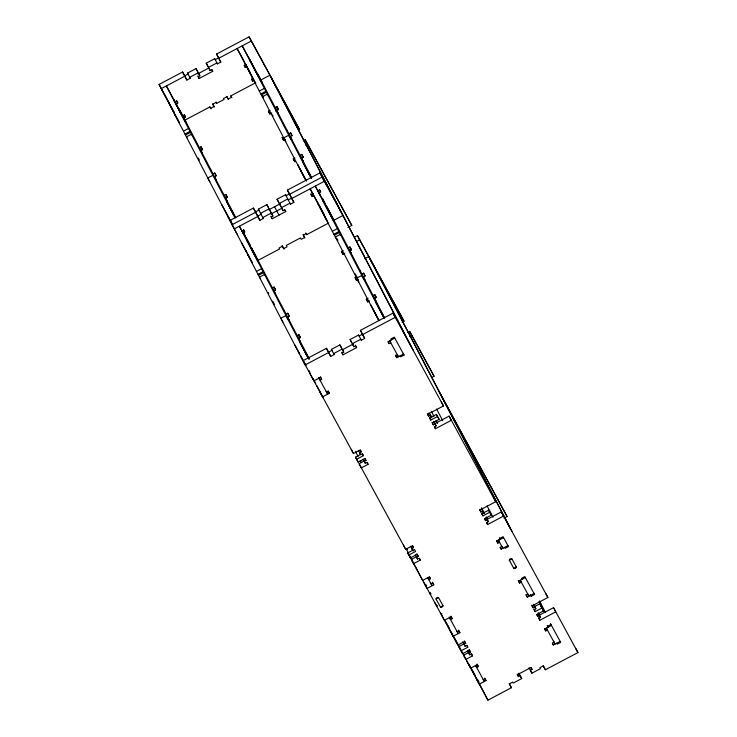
<?xml version="1.0" encoding="UTF-8"?>
<svg xmlns="http://www.w3.org/2000/svg" width="737" height="737" viewBox="0 0 737 737"><rect width="100%" height="100%" fill="white"/><g stroke="black" fill="none" stroke-linecap="round" stroke-linejoin="round"><path stroke-width="1.11" d="M341.563 347.938L339.904 344.907L331.41 349.393L334.128 354.561L330.729 356.358L328.647 352.526L305.146 364.944L159.081 84.423L182.573 72.005L184.665 75.837L188.055 74.041L187.539 73.083L196.024 68.596L197.682 71.627M196.024 68.596L199.874 75.837L198.17 76.74L199.128 78.49L212.717 71.314L211.759 69.554L210.063 70.448L208.405 67.417L216.899 62.931L217.424 63.889L220.814 62.092L216.54 54.059L249.088 36.85L299.581 129.648L249.088 36.85M210.063 70.448L206.222 63.216L214.707 58.72L215.232 59.679L218.631 57.882L216.54 54.059M251.28 41.06L218.732 58.26L220.814 62.092M197.912 73.774L208.589 68.126M169.971 104.599L161.274 88.633L184.766 76.215L186.857 80.047L190.247 78.251L187.539 73.083M174.826 102.028L176.769 101.006L177.81 102.922L176.115 103.816L173.923 99.615L177.23 105.677M245.836 64.497L244.131 65.4L245.181 67.316L246.877 66.413L250.184 72.484M176.115 103.816L182.73 115.949L184.425 115.055L185.466 116.971L183.531 117.994M253.491 78.546L251.787 79.449L252.837 81.365L251.52 78.831M184.987 120.103L209.898 106.929L210.939 108.846M214.338 107.058L212.772 104.184L216.171 102.388L216.687 103.346L224.048 99.458L223.532 98.5L226.922 96.704L228.488 99.578M226.812 96.427L228.175 99.062L231.575 97.266L230.847 95.865L255.748 82.701M260.843 80.001L269.908 75.22L411.587 347.32M183.421 131.177L188.515 128.487L235.02 217.784M244.242 61.586L237.13 48.541L259.286 91.084L264.38 88.394L310.876 177.691M184.987 134.051L190.091 131.361M260.852 93.958L265.946 91.259M185.512 135.009L190.607 132.319M259.286 91.084L261.368 94.916L266.462 92.217M200.915 150.56L202.62 149.657L201.054 146.783L199.349 147.686L202.38 153.36M271.815 112.954L269.88 113.986L268.415 111.176L270.12 110.283M276.909 106.69L275.214 107.593L276.78 110.458L278.475 109.564L276.909 106.69L278.374 109.5L275.537 110.992M200.575 150.615L202.509 149.593L201.054 146.783M212.744 173.996L214.688 172.965L216.254 175.839L214.31 176.871M288.655 133.867L290.544 132.872L292.11 135.746M212.975 175.305L207.77 177.93L209.861 181.763M305.781 180.381L283.625 137.837L288.83 135.212L289.346 136.17M285.21 139.265L283.515 140.168L282.05 137.358L283.616 140.233M303.239 140.85L305.219 139.809L351.798 225.421L347.836 227.512M305.431 145.06L307.412 144.01L351.798 225.421M225.402 198.308L227.447 197.35L225.881 194.476L224.186 195.369L227.217 201.054M294.708 161.67L293.252 158.87L294.947 157.967M301.313 158.179L303.303 157.248L301.737 154.383L300.042 155.277L303.073 160.952M268.526 207.677L266.868 204.646L258.383 209.133L258.899 210.091L255.509 211.888L253.417 208.055L229.926 220.474L232.533 225.264M266.868 204.646L272.911 216.098L271.207 216.991L272.165 218.751L285.753 211.565L284.795 209.815L283.1 210.708L281.442 207.677L289.936 203.191L290.461 204.149L293.851 202.353L287.384 190.109L319.932 172.9L338.559 207.06M283.1 210.708L277.057 199.266L285.551 194.771L286.076 195.729L289.475 193.942L287.384 190.109M268.756 209.824L280.401 203.67M234.302 228.894L257.803 216.475L259.885 220.308L263.284 218.511L258.383 209.133M270.949 214.034L281.617 208.387M241.773 231.114L243.707 230.091L244.758 232.008L243.053 232.901L239.405 226.204L286.002 315.565L280.806 318.191L282.897 322.023M312.967 193.49L311.078 194.485L312.12 196.401L313.815 195.498L323.976 214.135M317.684 190.994L319.563 189.999L320.613 191.915L318.909 192.808L317.536 190.257M304.925 238.033L303.358 235.167L306.187 233.666L306.712 234.624L328.785 222.952M256.458 271.437L261.552 268.747M312.46 193.076L313.501 194.992L310.166 188.801L332.313 231.344L337.408 228.645L383.913 317.951M258.024 274.311L263.118 271.621M333.879 234.219L338.974 231.519M258.549 275.269L263.643 272.579M332.313 231.344L334.405 235.177L339.499 232.477M354.469 237.148L357.445 235.582L404.014 321.194L402.034 322.244M356.662 241.358L359.628 239.792L404.014 321.194M275.131 288.959L274.09 287.043L272.386 287.946L275.417 293.621M344.796 253.242L342.917 254.247L341.452 251.437L343.147 250.543M349.808 250.718L351.512 249.825L349.946 246.95L348.242 247.844L351.273 253.528M273.602 290.875L275.546 289.853L274.09 287.043M349.513 250.755L351.402 249.751L349.946 246.95M273.952 290.82L275.656 289.917M364.741 258.678L368.767 256.55L510.455 528.65M285.781 314.257L287.716 313.225L289.282 316.099L287.347 317.122M358.246 279.526L356.542 280.428L355.087 277.619L356.975 276.624M361.692 274.127L363.581 273.132L365.147 276.007M378.818 320.641L356.662 278.098L361.867 275.472M384.732 317.923L363.341 276.836L365.036 275.933L363.581 273.132M298.439 338.559L300.484 337.61L298.918 334.736L297.223 335.63L298.789 338.504M369.633 300.936L367.745 301.93L366.28 299.13L367.984 298.227M374.35 298.439L376.34 297.508L374.774 294.634L373.079 295.537L374.645 298.411M331.41 349.393L331.936 350.351L328.536 352.148L326.454 348.315L302.962 360.734L353.447 453.531L360.246 449.938L361.287 451.855L359.592 452.758L360.633 454.674L362.337 453.771L363.378 455.687L356.588 459.28L355.492 457.18L360.586 454.48M364.262 337.564L360.421 330.36L392.968 313.161L443.462 405.958L427.607 414.332L428.658 416.248L430.353 415.355L431.394 417.271L429.699 418.165L430.74 420.081L437.538 416.488L436.442 414.387L431.348 417.078L430.251 414.977L431.818 417.851M339.904 344.907L343.755 352.148L342.051 353.041L343.009 354.801L356.597 347.624L355.639 345.865L353.944 346.758L350.093 339.517L358.587 335.031L359.112 335.989L362.503 334.193L360.421 330.36M342.76 349.568L353.438 343.921M353.944 346.758L352.286 343.728L360.78 339.241L361.305 340.199L364.695 338.403L362.613 334.57L395.161 317.371L392.968 313.161M394.802 338.117L388.012 341.71L389.053 343.626L390.757 342.723L389.882 341.047M407.681 332.396L409.661 331.355L431.854 372.056L434.038 376.266L432.011 377.344M320.374 376.708L321.691 379.233L319.996 380.126L318.679 377.602M409.864 336.606L411.845 335.565L434.038 376.266M326.602 392.259L328.306 391.365L329.347 393.272L322.557 396.865L319.637 391.255M389.707 340.807L398.413 356.772L397.436 354.902L395.668 355.759L396.718 357.666L403.507 354.082M403.157 353.355L404.033 355.041L400.633 356.837L400.108 355.879M355.492 457.18L358.154 462.154L364.944 458.561L365.985 460.478L364.29 461.371L365.331 463.287L367.035 462.394L368.076 464.31L361.287 467.903L359.094 463.693L364.916 460.616M438.008 417.262L439.105 419.362L432.306 422.955L433.356 424.871L435.051 423.978L436.092 425.885L434.397 426.787L435.438 428.704L451.293 420.32L449.1 416.119L434.24 423.968M359.094 463.693L405.672 549.305L412.462 545.721L413.503 547.628L411.808 548.531L412.849 550.447L414.553 549.544L415.594 551.46L408.805 555.053L407.708 552.953L412.803 550.253M493.486 497.521L495.679 501.731L479.824 510.105L480.874 512.022L482.569 511.128L483.61 513.044L481.915 513.938L482.956 515.854L489.755 512.261L488.659 510.161L483.564 512.851M407.561 549.222L406.713 549.664L406.188 548.706L408.86 553.975M407.708 552.953L410.371 557.927L417.16 554.335L418.201 556.251L416.506 557.154L417.547 559.061L419.252 558.167L420.293 560.083L413.503 563.676L411.31 559.466L417.133 556.389M490.225 513.035L491.321 515.135L484.522 518.728L485.572 520.644L487.268 519.751L488.318 521.658L486.613 522.561L487.664 524.477L503.509 516.093L501.317 511.893L486.457 519.742M504.025 518.139L507.074 516.526L438.985 391.264M503.592 537.642L496.793 541.234L497.844 543.151L499.539 542.257L498.221 539.733M429.597 577.071L430.472 578.757L428.777 579.66L427.902 577.974M425.958 584.275L425.111 584.717L425.848 586.118L426.695 585.675M431.044 583.805L432.739 582.912L433.78 584.828L426.99 588.412L424.07 582.801M498.498 540.341L502.846 548.319L501.869 546.449L500.101 547.305L501.151 549.212L507.94 545.629M430.399 592.41L429.551 592.861L430.279 594.262L431.127 593.81M436.064 599.043L438.616 597.698L442.965 605.676A1.437 0.82 -27.5 0 1 442.08 607.067A1.437 0.82 -27.5 0 1 440.413 607.021L436.064 599.043A1.437 0.82 -27.5 0 1 436.949 597.652A1.437 0.82 -27.5 0 1 438.616 597.689M509.378 560.295L511.92 558.941L516.278 566.928A1.437 0.82 -27.5 0 1 515.393 568.319A1.437 0.82 -27.5 0 1 513.726 568.273L509.378 560.295A1.437 0.82 -27.5 0 1 510.253 558.904A1.437 0.82 -27.5 0 1 511.92 558.941M437.575 605.63L436.719 606.072L435.991 604.672M440.413 607.021L442.965 605.676M513.726 568.273L516.278 566.928M442.007 613.764L441.159 614.216L440.431 612.816M525.352 577.55L518.553 581.143L519.603 583.059L521.299 582.156L520.423 580.48M450.915 616.141L452.232 618.665L450.537 619.559L449.22 617.035M457.152 631.692L458.847 630.798L459.888 632.714L453.098 636.298L450.178 630.688M527.913 594.289L526.209 595.192L527.259 597.099L534.049 593.515M530.658 595.312L531.174 596.27L534.574 594.473L533.699 592.788M411.31 559.466L457.889 645.078L464.678 641.494L465.72 643.401L464.024 644.304L465.065 646.22L466.77 645.317L467.811 647.233L461.021 650.826L462.587 653.701L469.377 650.108L470.418 652.024L468.723 652.927L467.405 650.393M545.702 593.294L547.895 597.504L532.04 605.878L533.091 607.795L534.786 606.901L535.836 608.817L534.132 609.711L535.182 611.627L541.971 608.034L543.538 610.909L536.748 614.501L537.789 616.418L539.484 615.524L540.534 617.44L538.83 618.334L539.88 620.25L555.726 611.867L553.533 607.666L538.673 615.515M462.587 653.701L458.829 646.616L464.651 643.539M533.957 606.91L539.779 603.833L543.538 610.909M469.349 652.162L463.527 655.239L465.72 659.449L472.509 655.856L471.201 653.332M468.723 652.927L469.773 654.834L471.468 653.94L472.509 655.856M477.023 664.028L478.341 666.552L476.646 667.446L475.77 665.769M550.484 623.566L551.46 625.437L544.661 629.029L545.712 630.946L547.407 630.043L546.532 628.366M477.327 680.491L478.184 680.048M478.064 681.9L478.912 681.449M483.26 679.578L484.955 678.685L485.996 680.601L479.207 684.185L476.728 679.422M554.021 642.176L552.326 643.079L553.367 644.995L560.157 641.402M575.726 648.367L577.919 652.577L545.371 669.776L543.28 665.944L539.88 667.74L540.405 668.699L531.911 673.194L530.345 670.32L532.05 669.417L530.999 667.501L517.42 674.687L518.461 676.603L520.156 675.7L521.722 678.574L513.238 683.061L512.712 682.103L509.313 683.899L511.404 687.732L487.912 700.15L457.613 643.696M448.658 627.021L448.179 626.155L448.547 626.957M441.177 395.474L507.074 516.526M449.1 416.119L495.679 501.731M501.317 511.893L547.895 597.504M553.533 607.666L577.919 652.577M262.418 82.876L257.434 73.562M250.746 61.899L249.705 59.983L258.991 77.468M251.474 63.299L260.769 80.784L259.719 78.868M276.154 109.435L278.236 113.268M267.927 95.027L267.402 94.069L262.308 96.759L262.833 97.717M286.859 130.007L287.384 130.965M291.87 139.45L260.677 79.688M302.446 159.929L302.962 160.887M288.72 135.147L290.811 138.971M303.819 163.826L302.778 161.91L311.539 178.428M304.547 165.226L311.18 177.608M317.739 190.275L320.411 195.176M322.069 198.41L325.275 204.287M326.344 206.249L331.687 216.052M316.827 188.976L315.261 186.102L337.408 228.645M317.555 190.376L318.596 192.293M318.909 192.808L333.879 220.262L342.935 215.48L322.124 177.11L289.577 194.31L291.659 198.142L288.268 199.939L287.743 198.981L279.249 203.467L280.908 206.507M323.783 202.159L322.742 200.243L332.028 217.719M324.51 203.559L333.806 221.045L332.755 219.129M350.646 252.496L351.171 253.454M340.964 235.287L340.439 234.329L335.344 237.019L335.869 237.977M359.896 270.267L360.421 271.225M363.442 276.9L326.684 206.314M363.341 276.836L364.907 279.71M374.018 297.38L376.1 301.212M361.756 275.398L363.848 279.231M540.967 603.971L541.492 604.93M376.856 304.077L375.806 302.161L384.051 317.73M377.584 305.487L384.217 317.859M245.513 63.99L246.563 65.906L245.587 64.036M245.651 64.589L244.61 62.682L253.897 80.158M246.379 65.998L249.511 71.738L248.784 70.337M404.033 355.041L394.286 337.159L390.886 338.956L391.411 339.914M436.442 414.387L439.105 419.362M488.659 510.161L491.321 515.135M534.574 594.473L524.827 576.592L521.428 578.388L521.953 579.346M254.624 81.558L255.675 83.474L251.953 76.335M272.515 114.935L273.04 115.893M283.625 137.837L285.716 141.67L284.252 138.86M298.725 166.516L297.684 164.6L306.445 181.118M268.415 111.176L269.982 114.051M299.977 168.874L306.085 180.298M318.688 204.849L317.647 202.933L326.933 220.418M319.416 206.259L327.661 221.819M293.252 158.87L294.818 161.744M504.55 547.425L505.066 548.383L508.466 546.587L503.067 536.683L499.668 538.48L500.193 539.438L499.317 537.761M556.767 643.198L557.283 644.156L560.682 642.36L550.935 624.479L547.536 626.275L548.061 627.233L547.186 625.547M356.662 278.098L358.753 281.93L357.288 279.12M371.761 306.776L370.711 304.86L378.956 320.42M372.489 308.177L379.122 320.558M341.452 251.437L343.018 254.311M482.468 510.75L484.034 513.625M520.258 580.24L528.954 596.205L527.987 594.335M546.366 628.127L555.062 644.092L553.607 641.291M355.087 277.619L356.653 280.493M366.28 299.13L367.855 301.995M293.851 202.353L291.769 198.52L324.317 181.32L319.932 172.9M230.847 95.865L231.888 97.781M206.222 63.216L207.871 66.247M277.057 199.266L278.715 202.297M350.093 339.517L351.752 342.558M199.874 75.837L198.216 72.806L189.731 77.293L190.247 78.251M270.719 211.888L269.06 208.857L260.576 213.343L261.091 214.301L257.692 216.098L255.61 212.265L232.118 224.684L237.646 235.085M272.911 216.098L271.253 213.067L262.759 217.553L263.284 218.511M343.755 352.148L342.097 349.117L333.603 353.603L334.128 354.561M283.975 249.106L282.409 246.232L279.019 248.028L279.535 248.986L258.024 260.354L243.053 232.901M178.317 107.676L186.553 122.968M174.024 99.983L166.369 85.943L188.515 128.487M174.752 101.393L175.802 103.309L173.849 99.569M174.89 101.992L173.849 100.075L183.135 117.561M175.618 103.401L184.913 120.877L183.863 118.961M201.754 152.338L202.279 153.296M192.071 135.12L191.546 134.162L186.452 136.861L186.977 137.819M211.003 170.1L211.528 171.058M216.015 179.542L184.812 119.781M227.963 203.919L226.913 202.002L235.167 217.562M228.691 205.319L235.324 217.701M242.418 231.354L250.433 246.057M251.501 248.019L255.831 256.154M241.699 230.478L242.74 232.395M247.927 242.252L246.877 240.336L256.172 257.821M248.655 243.652L257.941 261.138L256.9 259.221M265.108 275.38L264.583 274.422L259.488 277.112L260.014 278.07M321.691 379.233L320.641 377.316L313.851 380.909L310.931 375.299M430.472 578.757L429.431 576.841L422.642 580.434L409.127 554.482M452.232 618.665L451.191 616.749L444.393 620.342L441.472 614.732M478.341 666.552L477.3 664.636L470.501 668.229L467.58 662.618M284.04 310.36L284.565 311.318M287.587 316.993L251.363 247.568M289.051 319.803L287.485 316.928L309.393 359.011L308.867 358.053M298.163 337.482L300.245 341.305M301 344.179L299.95 342.263L308.72 358.781M301.728 345.579L308.895 358.974M159.081 84.423L170.708 105.999M171.048 106.377L174.31 112.356M359.49 452.38L360.531 454.296M411.707 548.153L413.273 551.027M168.755 102.775L179.284 122.554M318.946 378.21L327.652 394.175L326.187 391.365M427.736 577.744L432.085 585.722L430.62 582.921M449.487 617.643L458.193 633.608L456.737 630.808M475.595 665.529L484.301 681.495L483.325 679.625M174.595 113.995L178.769 121.651M230.736 220.483L231.261 221.441M232.201 223.293L232.726 224.251M221.819 204.693L226.729 213.758L226.001 212.357M227.669 215.913L231.842 223.578M241.782 243.035L247.006 252.607M247.632 254.256L251.805 261.911M268.231 292.478L268.756 293.437M294.855 344.953L299.766 354.018L299.038 352.618M445.83 622.046L449.349 628.495M453.918 636.888L457.189 642.885M469.469 665.281L472.085 670.071M300.696 356.174L305.919 365.755L300.613 355.547M476.461 678.482L470.897 668.146M458.829 646.616L460.395 649.49M451.763 632.853L452.831 634.889M409.661 331.355L411.845 335.565M370.333 259.424L512.022 531.524M357.445 235.582L359.628 239.792M305.219 139.809L307.412 144.01M441.27 401.748L443.462 405.958M271.474 78.094L413.162 350.195M539.401 600.913L545.573 612.631M539.779 603.833L541.971 608.034M436.599 408.989L442.744 420.79M487.037 505.849L492.998 517.291M290.544 132.872L291.999 135.682L290.304 136.575L311.705 177.663M301.737 154.383L303.202 157.184M374.774 294.634L376.238 297.444M319.296 189.381L320.613 191.915M530.299 594.584L531.174 596.27M257.959 74.52L260.152 78.73L242.224 45.841L264.38 88.394M322.484 198.235L325.643 204.453M538.176 613L540.534 617.44M534.076 605.446L535.836 608.817M248.655 57.486L251.658 63.207M253.878 67.647L254.615 69.048M306.951 169.565L307.679 170.975M326.915 207.908L327.643 209.308M379.988 309.826L380.716 311.226M533.468 604.377L534.786 606.901M255.859 71.719L256.587 73.12M308.932 173.637L309.66 175.037M328.895 211.98L329.623 213.38M381.969 313.898L382.696 315.298M552.492 643.309L553.367 644.995M431.292 411.274L433.936 416.359M436.055 420.431L437.649 423.48M481.537 507.775L484.504 513.468M486.309 516.932L487.581 519.382M544.394 628.421L545.712 630.946M538.563 617.726L539.88 620.25M536.914 614.732L537.789 616.418M486.125 517.457L488.318 521.658M531.773 605.27L533.091 607.795M533.864 609.103L535.182 611.627M481.252 508.604L483.61 513.044M525.942 594.575L527.259 597.099M518.286 580.535L519.603 583.059M500.276 547.536L501.151 549.212M496.526 540.626L497.844 543.151M486.779 522.791L487.664 524.477M433.909 421.684L436.092 425.885M481.648 513.33L482.956 515.854M484.697 518.959L485.572 520.644M433.955 421.868L435.051 423.978M479.557 509.497L480.874 512.022M429.035 412.831L431.394 417.271M262.418 95.506L263.45 97.477M336.846 238.429L337.896 240.446M355.289 273.897L356.266 275.767M249.834 72.254L250.893 74.299M321.82 210.598L322.548 211.998M374.893 312.516L375.621 313.925M432.039 422.347L433.356 424.871M434.563 427.018L435.438 428.704M261.368 94.916L283.736 137.902M303.837 176.336L304.565 177.737M323.801 214.67L324.529 216.07M334.405 235.177L356.763 278.162M427.34 413.724L428.658 416.248M429.431 417.557L430.74 420.081M395.401 355.142L396.718 357.666M244.297 65.63L245.181 67.316M388.178 341.94L389.053 343.626M310.802 193.877L312.12 196.401M543.178 665.575L545.371 669.776M305.837 232.938L306.712 234.624M214.707 58.72L217.424 63.889M285.551 194.771L290.461 204.149M358.587 335.031L361.305 340.199M531.174 667.74L532.05 669.417M529.037 667.796L531.911 673.194M303.018 234.467L304.611 237.526L301.212 239.322L300.484 237.913L286.334 245.393L287.062 246.803L283.662 248.599L282.068 245.532M211.841 69.628L212.717 71.314M284.878 209.888L285.753 211.565M355.28 345.091L356.597 347.624M518.848 673.176L521.722 678.574M274.579 206.747L278.964 215.158M517.144 674.079L518.461 676.603M215.959 101.936L216.687 103.346M212.652 103.908L214.025 106.543L210.625 108.339L209.898 106.929M197.82 75.966L199.128 78.49M270.848 216.227L272.165 218.751M341.692 352.277L343.009 354.801M509.212 683.521L511.404 687.732M182.573 72.005L186.857 80.047M253.417 208.055L259.885 220.308M326.454 348.315L330.729 356.358M484.688 678.077L485.996 680.601M469.11 649.5L470.418 652.024M464.411 640.877L465.72 643.401M466.936 645.557L467.811 647.233M458.58 630.19L459.888 632.714M432.472 582.294L433.78 584.828M467.58 650.633L469.773 654.834M419.417 558.397L420.293 560.083M416.893 553.727L418.201 556.251M462.707 641.78L465.065 646.22M412.628 545.951L413.503 547.628M415.364 554.86L417.547 559.061M365.11 458.792L365.985 460.478M367.201 462.624L368.076 464.31M410.656 546.237L412.849 550.447M362.503 454.01L363.378 455.687M360.411 450.178L361.287 451.855M184.158 114.447L185.466 116.971M214.688 172.965L216.144 175.775M225.881 194.476L227.346 197.276M287.716 313.225L289.18 316.035M298.918 334.736L300.383 337.537M328.029 390.748L329.347 393.272M176.493 100.398L177.81 102.922M243.44 229.483L244.758 232.008M363.194 459.271L365.331 463.287M358.44 450.464L360.633 454.674M472.914 671.343L474.987 675.332M476.756 678.722L487.912 700.15M472.399 670.578L475.052 675.682M476.111 677.727L477.705 680.785M468.769 664.065L469.828 666.11M473.329 672.743L474.066 674.143M214.449 176.668L235.84 217.765M242.961 231.427L245.062 235.462M246.112 237.48L250.313 245.55M466.539 660.702L467.267 662.102M180.537 111.738L182.73 115.949M231.096 209.667L231.823 211.068M251.059 248L251.787 249.401M304.132 349.918L304.86 351.328M457.889 645.078L445.222 620.959M180.003 111.812L180.731 113.212M233.076 213.73L233.804 215.14M286.527 316.523L287.992 319.324L285.901 315.5L308.057 358.044M306.113 353.99L306.841 355.4M434.95 602.755L435.678 604.156M355.437 451.366L358.081 456.452M360.2 460.524L361.259 462.56M409.275 555.827L410.371 557.927M403.48 545.104L405.672 549.305M357.058 460.045L358.154 462.154M351.263 449.321L353.447 453.531M198.345 158.087L199.405 160.122M308.904 370.416L309.964 372.443M313.124 378.523L315.768 383.59M316.818 385.608L323.147 397.768M272.782 301.184L274.579 304.621M227.042 214.274L232.358 224.472M247.54 253.629L252.321 262.805M309.89 373.383L310.618 374.783M172.928 110.43L173.656 111.84M174.909 114.502L175.636 115.912M227.982 216.429L228.71 217.83M245.965 250.691L246.692 252.1M247.945 254.762L248.673 256.172M538.987 601.705L544.477 612.447M533.892 604.395L535.246 607.03M538.351 613.12L539.383 615.146M467.59 650.513L468.621 652.549"/></g></svg>
